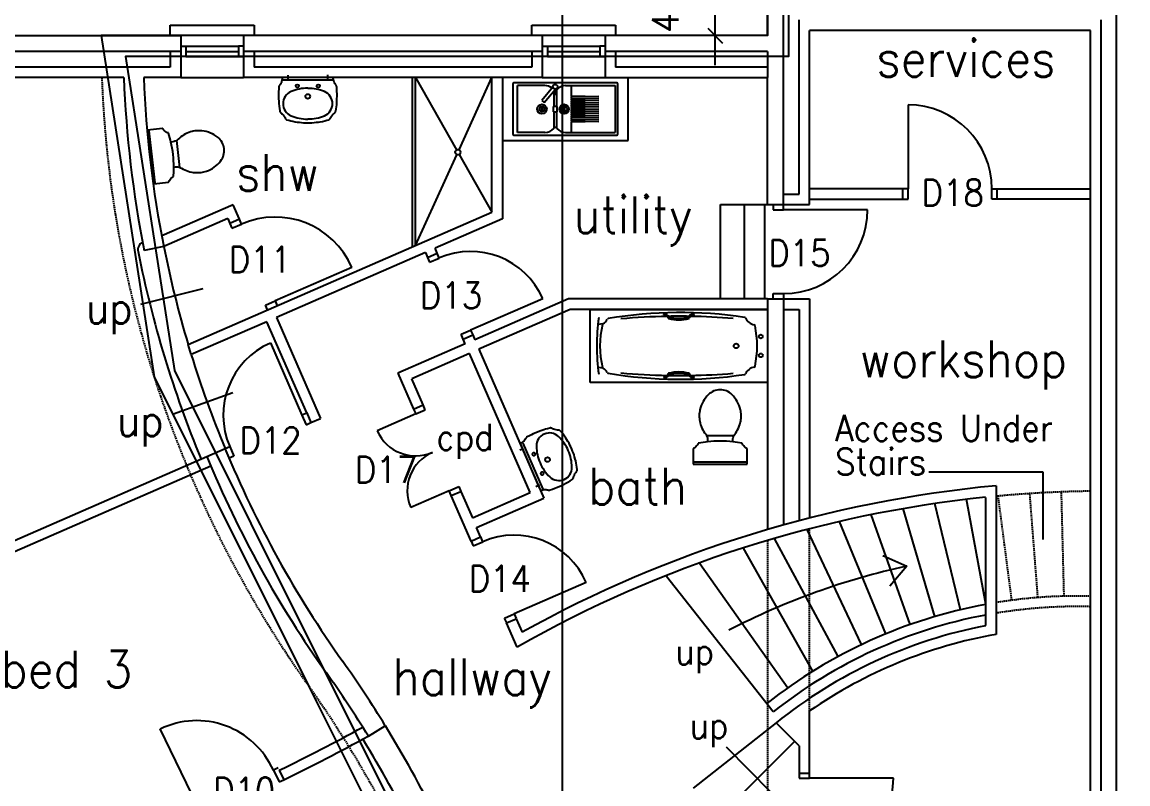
# Model space of a CAD drawing. Header units: millimetres. Extents: x 14063 to 1112248, y -41582 to 2046360.
# Drawn here: x 1085465 to 1096016, y 1984869 to 1992133 of the extents above; entities that cross this region are included whole.
import ezdxf

# ---------------------------------------------------------------- set-up
doc = ezdxf.new("R2010")
doc.units = ezdxf.units.MM
doc.linetypes.add('DASHED', pattern=[19.05, 12.7, -6.35])
for name, color, linetype in [('NEW_GF', 255, 'Continuous'), ('NEW_LGF', 255, 'Continuous'), ('RPS - Setting out scratch', 7, 'Continuous')]:
    doc.layers.add(name, color=color, linetype=linetype)
doc.styles.get("Standard").update_dxf_attribs({"font": 'standard'})
doc.dimstyles.get("Standard").update_dxf_attribs({"dimscale": 0, "dimtxt": 2, "dimasz": 2.5, "dimexe": 4, "dimexo": 1.5, "dimgap": 0.75, "dimtad": 0, "dimtoh": 1, "dimdec": 0, "dimdsep": 46, "dimcen": 0.09, "dimclrd": 8, "dimclre": 8, "dimclrt": 7, "dimadec": 0, "dimazin": 0, "dimtfac": 1, "dimtdec": 4, "dimtofl": 0, "dimtmove": 0, "dimatfit": 3, "dimfxl": 1, "dimtolj": 1, "dimtzin": 0, "dimarcsym": 0})

# ---------------------------------------------------------------- blocks, each defined once
blk = doc.blocks.new('ADD64D84')
at = {"layer": 'NEW_LGF', "color": 1, "linetype": 'Continuous'}
blk.add_line((4737, 8398), (4737, 18676), dxfattribs=at)
blk = doc.blocks.new('8319ADF3')
at = {"layer": 'NEW_LGF', "color": 2, "linetype": 'Continuous'}
for p, q in [((458, 933), (438, 979)), ((347, 939), (367, 893)), ((367, 893), (458, 933)), ((686, 160), (778, 200)), ((706, 114), (686, 160)), ((778, 200), (798, 154))]:
    blk.add_line(p, q, dxfattribs=at)
at = {"layer": 'NEW_LGF', "color": 4, "linetype": 'Continuous'}
for p, q in [((367, 893), (0, 733)), ((686, 160), (320, 0))]:
    blk.add_line(p, q, dxfattribs=at)
at = {"layer": 'NEW_LGF', "color": 2, "linetype": 'Continuous'}
for centre, start, end in [((367, 893), 203.5449, 293.5449), ((367, 893), 203.5449, 293.5449), ((686, 160), 113.5449, 203.5449), ((686, 160), 113.5449, 203.5449)]:
    blk.add_arc(centre, 400, start, end, dxfattribs=at)
blk = doc.blocks.new('545381A0')
at = {"layer": 'NEW_LGF', "color": 2, "linetype": 'Continuous'}
for p, q in [((0, 779), (20, 733)), ((20, 733), (112, 773)), ((112, 773), (92, 819)), ((320, 46), (411, 86)), ((340, 0), (320, 46)), ((411, 86), (431, 40))]:
    blk.add_line(p, q, dxfattribs=at)
at = {"layer": 'NEW_LGF', "color": 4, "linetype": 'Continuous'}
blk.add_line((1099, 385), (411, 86), dxfattribs=at)
at = {"layer": 'NEW_LGF', "color": 2, "linetype": 'Continuous'}
blk.add_arc((411, 86), 750, 23.5449, 113.5449, dxfattribs=at)
blk.add_arc((411, 86), 750, 23.5449, 113.5449, dxfattribs=at)
blk = doc.blocks.new('90709F68')
at = {"layer": 'NEW_LGF', "color": 4, "linetype": 'Continuous'}
blk.add_line((349, 134), (0, 855), dxfattribs=at)
at = {"layer": 'NEW_LGF', "color": 2, "linetype": 'Continuous'}
for p, q in [((1124, 483), (1079, 461)), ((1079, 461), (1134, 349)), ((1134, 349), (1179, 371)), ((304, 112), (349, 134)), ((349, 134), (403, 22)), ((403, 22), (358, 0))]:
    blk.add_line(p, q, dxfattribs=at)
blk.add_arc((349, 134), 800, 24.1302, 115.8237, dxfattribs=at)
blk.add_arc((349, 134), 800, 24.1302, 115.8237, dxfattribs=at)
blk = doc.blocks.new('46262a2t')
at = {"layer": 'NEW_LGF', "color": 1, "linetype": 'Continuous'}
for p, q in [((0, 0), (0, 697)), ((0, 697), (1694, 697)), ((702, 648), (702, 646)), ((992, 647), (992, 649)), ((1694, 697), (1694, 0)), ((121, 560), (76, 553)), ((122, 137), (76, 143)), ((702, 51), (702, 49)), ((992, 48), (992, 50)), ((1694, 0), (0, 0))]:
    blk.add_line(p, q, dxfattribs=at)
for centre, radius in [((1629, 438), 18), ((1394, 348), 22.5), ((1629, 258), 18)]:
    blk.add_circle(centre, radius, dxfattribs=at)
for centre, radius, start, end in [((860, -3430), 4097, 81.375, 99.657), ((860, -3430), 4097, 81.375, 99.657), ((706, 648), 4.01, 92.2205, 182.1718), ((706, 648), 4.01, 92.2205, 182.1718), ((706, 646), 4.12, 183.8272, 273.5223), ((706, 646), 4.12, 183.8272, 273.5223), ((708, 602), 50.2, 27.6706, 92.2813), ((708, 602), 50.2, 27.6706, 92.2813), ((708, 602), 40, 14.221, 92.156), ((708, 602), 40, 14.221, 92.156), ((986, 603), 50, 88.2132, 153.569), ((986, 603), 50, 88.2132, 153.569), ((987, 603), 40.1, 88.0769, 166.8145), ((987, 603), 40.1, 88.0769, 166.8145), ((988, 649), 4.05, 0.7975, 89.094), ((988, 649), 4.05, 0.7975, 89.094), ((988, 647), 4, 268.195, 0), ((988, 647), 4, 268.195, 0), ((2098, 348), 2034, 172.372, 187.628), ((2098, 348), 2034, 172.372, 187.628), ((944, 348), 850, 165.9836, 194.0163), ((944, 348), 850, 165.9836, 194.0163), ((129, 552), 10, 119.147, 165.9616), ((129, 552), 10, 119.147, 165.9616), ((75, 648), 100, 299.108, 333.563), ((75, 648), 100, 299.108, 333.563), ((174, 599), 10, 99.6074, 153.5701), ((174, 599), 10, 99.6074, 153.5701), ((847, -5569), 6200, 91.022, 95.117), ((847, -5569), 6200, 91.022, 95.117), ((750, 613), 3.99, 194.1764, 255.907), ((750, 613), 3.99, 194.1764, 255.907), ((847, -5569), 6200, 89.099, 90.905), ((847, -5569), 6200, 89.099, 90.905), ((847, 997), 400, 255.8756, 284.1185), ((847, 997), 400, 255.8756, 284.1185), ((756, 627), 4.02, 207.559, 256.0096), ((756, 627), 4.02, 207.559, 256.0096), ((847, 997), 385, 256.12, 283.83), ((847, 997), 385, 256.12, 283.83), ((938, 627), 4.02, 283.8912, 333.5379), ((938, 627), 4.02, 283.8912, 333.5379), ((944, 613), 4, 284.117, 346.956), ((944, 613), 4, 284.117, 346.956), ((847, -5569), 6200, 85.217, 88.984), ((847, -5569), 6200, 85.217, 88.984), ((1473, 611), 9.96, 26.9131, 81.6977), ((1473, 611), 9.96, 26.9131, 81.6977), ((1593, 672), 125, 207.042, 257.816), ((1593, 672), 125, 207.042, 257.816), ((1564, 540), 10, 11.7671, 77.8212), ((1564, 540), 10, 11.7671, 77.8212), ((644, 348), 950, 348.235, 11.7649), ((644, 348), 950, 348.235, 11.7649), ((1629, 438), 18, 0, 0), ((1394, 348), 22.5, 0, 0), ((1629, 258), 18, 0, 0), ((129, 145), 10, 194.0348, 240.8507), ((129, 145), 10, 194.0348, 240.8507), ((75, 49), 100, 26.4391, 60.8903), ((75, 49), 100, 26.4391, 60.8903), ((1593, 25), 125, 102.184, 152.958), ((1593, 25), 125, 102.184, 152.958), ((1564, 157), 10, 282.1777, 348.227), ((1564, 157), 10, 282.1777, 348.227), ((174, 98), 9.99, 206.4164, 260.4004), ((174, 98), 9.99, 206.4164, 260.4004), ((860, 4127), 4097, 260.3432, 278.625), ((860, 4127), 4097, 260.3432, 278.625), ((847, 6266), 6200, 264.883, 268.978), ((847, 6266), 6200, 264.883, 268.978), ((706, 51), 3.99, 87.6988, 178.0069), ((706, 51), 3.99, 87.6988, 178.0069), ((706, 49), 4.12, 180, 270), ((706, 49), 4.12, 180, 270), ((708, 95), 40, 267.5224, 345.7885), ((708, 95), 40, 267.5224, 345.7885), ((708, 95), 50, 267.8429, 332.4582), ((708, 95), 50, 267.8429, 332.4582), ((750, 84), 4, 104.116, 165.7774), ((750, 84), 4, 104.116, 165.7774), ((847, -300), 400, 75.885, 104.1234), ((847, -300), 400, 75.885, 104.1234), ((847, 6266), 6200, 269.095, 270.901), ((847, 6266), 6200, 269.095, 270.901), ((756, 70), 4.02, 104.0246, 152.3909), ((756, 70), 4.02, 104.0246, 152.3909), ((847, -300), 385, 76.17, 103.88), ((847, -300), 385, 76.17, 103.88), ((938, 70), 4.01, 26.4533, 76.1266), ((938, 70), 4.01, 26.4533, 76.1266), ((986, 94), 50.1, 206.4769, 271.8725), ((986, 94), 50.1, 206.4769, 271.8725), ((944, 84), 4.01, 13.0803, 75.7659), ((944, 84), 4.01, 13.0803, 75.7659), ((986, 94), 40, 193.0387, 271.8097), ((986, 94), 40, 193.0387, 271.8097), ((847, 6266), 6200, 271.016, 274.783), ((847, 6266), 6200, 271.016, 274.783), ((988, 50), 4.09, 1.2824, 93.0416), ((988, 50), 4.09, 1.2824, 93.0416), ((988, 48), 3.99, 271.6136, 0), ((988, 48), 3.99, 271.6136, 0), ((1473, 86), 9.97, 278.5813, 333.0814), ((1473, 86), 9.97, 278.5813, 333.0814)]:
    blk.add_arc(centre, radius, start, end, dxfattribs=at)
blk = doc.blocks.new('CA4B626F')
at = {"layer": 'NEW_LGF', "color": 4, "linetype": 'Continuous'}
blk.add_line((50, 900), (50, 100), dxfattribs=at)
at = {"layer": 'NEW_LGF', "color": 2, "linetype": 'Continuous'}
for p, q in [((50, 100), (0, 100)), ((0, 0), (50, 0)), ((50, 0), (50, 100)), ((850, 0), (850, 100)), ((850, 100), (900, 100)), ((900, 0), (850, 0))]:
    blk.add_line(p, q, dxfattribs=at)
blk.add_arc((50, 100), 800, 0, 90, dxfattribs=at)
blk.add_arc((50, 100), 800, 0, 90, dxfattribs=at)
blk = doc.blocks.new('Campus_D-150')
at = {"layer": 'NEW_LGF', "color": 2, "linetype": 'Continuous'}
for p, q in [((0, 490), (0, 10)), ((990, 500), (10, 500)), ((382, 459), (275, 333)), ((298, 313), (403, 437)), ((403, 390), (403, 440)), ((406, 440), (406, 390)), ((1000, 10), (1000, 490)), ((275, 333), (298, 313)), ((406, 390), (403, 390)), ((10, 0), (990, 0))]:
    blk.add_line(p, q, dxfattribs=at)
at = {"layer": 'NEW_LGF', "color": 1, "linetype": 'Continuous'}
for p, q in [((42, 25), (42, 475)), ((305, 475), (42, 475)), ((419, 274), (419, 435)), ((503, 475), (975, 475)), ((556, 475), (556, 380)), ((975, 475), (975, 25)), ((389, 422), (389, 274)), ((559, 375), (818, 370)), ((818, 370), (559, 365)), ((559, 355), (818, 350)), ((818, 350), (559, 345)), ((559, 335), (818, 330)), ((818, 330), (559, 325)), ((260, 232), (295, 268)), ((295, 232), (260, 268)), ((277, 225), (277, 275)), ((420, 274), (388, 274)), ((388, 224), (388, 274)), ((388, 224), (420, 224)), ((389, 224), (389, 65)), ((419, 65), (419, 224)), ((420, 274), (420, 224)), ((466, 229), (509, 271)), ((509, 229), (466, 271)), ((488, 220), (488, 280)), ((559, 315), (818, 310)), ((818, 310), (559, 305)), ((559, 295), (818, 290)), ((818, 290), (559, 285)), ((559, 275), (818, 270)), ((818, 270), (559, 265)), ((559, 255), (818, 250)), ((818, 250), (559, 245)), ((559, 235), (818, 230)), ((818, 230), (559, 225)), ((559, 215), (818, 210)), ((556, 120), (556, 25)), ((818, 210), (559, 205)), ((559, 195), (818, 190)), ((818, 190), (559, 185)), ((559, 175), (818, 170)), ((818, 170), (559, 165)), ((559, 155), (818, 150)), ((818, 150), (559, 145)), ((559, 135), (818, 130)), ((818, 130), (559, 125)), ((305, 25), (42, 25)), ((503, 25), (975, 25))]:
    blk.add_line(p, q, dxfattribs=at)
at = {"layer": 'NEW_LGF', "color": 2, "linetype": 'Continuous'}
blk.add_circle((404, 462), 22.5, dxfattribs=at)
at = {"layer": 'NEW_LGF', "color": 1, "linetype": 'Continuous'}
for centre, radius in [((277, 250), 45), ((277, 250), 25), ((488, 250), 45), ((488, 250), 30)]:
    blk.add_circle(centre, radius, dxfattribs=at)
at = {"layer": 'NEW_LGF', "color": 2, "linetype": 'Continuous'}
for centre, radius, start, end in [((10, 490), 10, 90, 180), ((10, 490), 10, 90, 180), ((404, 462), 22.5, 0, 0), ((990, 490), 10, 0, 90), ((990, 490), 10, 0, 90), ((10, 10), 10, 180, 270), ((10, 10), 10, 180, 270), ((990, 10), 10, 270, 0), ((990, 10), 10, 270, 0)]:
    blk.add_arc(centre, radius, start, end, dxfattribs=at)
at = {"layer": 'NEW_LGF', "color": 1, "linetype": 'Continuous'}
for centre, radius, start, end in [((298, 353), 122, 52.0831, 86.8462), ((298, 353), 122, 52.0831, 86.8462), ((404, 441), 16.4, 234.5549, 264.748), ((404, 441), 16.4, 234.5549, 264.748), ((404, 441), 16.4, 275.252, 336.2584), ((404, 441), 16.4, 275.252, 336.2584), ((510, 353), 122, 93.1538, 138.007), ((510, 353), 122, 93.1538, 138.007), ((562, 380), 6.25, 180, 233.1301), ((562, 380), 6.25, 180, 233.1301), ((562, 360), 6.25, 126.8699, 233.1301), ((562, 360), 6.25, 126.8699, 233.1301), ((562, 340), 6.25, 126.8699, 233.1301), ((562, 340), 6.25, 126.8699, 233.1301), ((562, 320), 6.25, 126.8699, 233.1301), ((562, 320), 6.25, 126.8699, 233.1301), ((555, 370), 6.25, 306.8699, 53.1301), ((555, 370), 6.25, 306.8699, 53.1301), ((555, 350), 6.25, 306.8699, 53.1301), ((555, 350), 6.25, 306.8699, 53.1301), ((555, 330), 6.25, 306.8699, 53.1301), ((555, 330), 6.25, 306.8699, 53.1301), ((277, 250), 45, 0, 0), ((277, 250), 25, 0, 0), ((488, 250), 45, 0, 0), ((488, 250), 30, 0, 0), ((562, 300), 6.25, 126.8699, 233.1301), ((562, 300), 6.25, 126.8699, 233.1301), ((562, 280), 6.25, 126.8699, 233.1301), ((562, 280), 6.25, 126.8699, 233.1301), ((562, 260), 6.25, 126.8699, 233.1301), ((562, 260), 6.25, 126.8699, 233.1301), ((562, 240), 6.25, 126.8699, 233.1301), ((562, 240), 6.25, 126.8699, 233.1301), ((562, 220), 6.25, 126.8699, 233.1301), ((562, 220), 6.25, 126.8699, 233.1301), ((555, 310), 6.25, 306.8699, 53.1301), ((555, 310), 6.25, 306.8699, 53.1301), ((555, 290), 6.25, 306.8699, 53.1301), ((555, 290), 6.25, 306.8699, 53.1301), ((555, 270), 6.25, 306.8699, 53.1301), ((555, 270), 6.25, 306.8699, 53.1301), ((555, 250), 6.25, 306.8699, 53.1301), ((555, 250), 6.25, 306.8699, 53.1301), ((555, 230), 6.25, 306.8699, 53.1301), ((555, 230), 6.25, 306.8699, 53.1301), ((555, 210), 6.25, 306.8699, 53.1301), ((555, 210), 6.25, 306.8699, 53.1301), ((562, 200), 6.25, 126.8699, 233.1301), ((562, 200), 6.25, 126.8699, 233.1301), ((562, 180), 6.25, 126.8699, 233.1301), ((562, 180), 6.25, 126.8699, 233.1301), ((562, 160), 6.25, 126.8699, 233.1301), ((562, 160), 6.25, 126.8699, 233.1301), ((562, 140), 6.25, 126.8699, 233.1301), ((562, 140), 6.25, 126.8699, 233.1301), ((562, 120), 6.25, 126.8699, 180), ((562, 120), 6.25, 126.8699, 180), ((555, 190), 6.25, 306.8699, 53.1301), ((555, 190), 6.25, 306.8699, 53.1301), ((555, 170), 6.25, 306.8699, 53.1301), ((555, 170), 6.25, 306.8699, 53.1301), ((555, 150), 6.25, 306.8699, 53.1301), ((555, 150), 6.25, 306.8699, 53.1301), ((555, 130), 6.25, 306.8699, 53.1301), ((555, 130), 6.25, 306.8699, 53.1301), ((298, 147), 122, 273.1538, 318.007), ((298, 147), 122, 273.1538, 318.007), ((404, 59), 16.4, 23.7416, 156.2584), ((404, 59), 16.4, 23.7416, 156.2584), ((510, 147), 122, 221.993, 266.8462), ((510, 147), 122, 221.993, 266.8462)]:
    blk.add_arc(centre, radius, start, end, dxfattribs=at)
blk = doc.blocks.new('15220C6C')
at = {"layer": 'NEW_LGF', "color": 2, "linetype": 'Continuous'}
for p, q in [((0, 0), (0, 900)), ((0, 900), (425, 900)), ((225, 900), (225, 0))]:
    blk.add_line(p, q, dxfattribs=at)
blk = doc.blocks.new('15230a2t')
at = {"layer": 'NEW_GF', "color": 1, "linetype": 'Continuous'}
for p, q in [((131, 649), (117, 631)), ((146, 665), (131, 649)), ((156, 673), (146, 665)), ((168, 682), (156, 673)), ((181, 691), (168, 682)), ((197, 698), (181, 691)), ((211, 703), (197, 698)), ((227, 707), (211, 703)), ((241, 709), (227, 707)), ((257, 710), (241, 709)), ((273, 709), (257, 710)), ((289, 707), (273, 709)), ((304, 703), (289, 707)), ((319, 698), (304, 703)), ((332, 692), (319, 698)), ((345, 684), (332, 692)), ((358, 674), (345, 684)), ((370, 663), (358, 674)), ((385, 648), (370, 663)), ((398, 631), (385, 648)), ((70, 539), (64, 519)), ((77, 559), (70, 539)), ((85, 578), (77, 559)), ((94, 597), (85, 578)), ((105, 614), (94, 597)), ((117, 631), (105, 614)), ((411, 613), (398, 631)), ((421, 597), (411, 613)), ((430, 578), (421, 597)), ((439, 559), (430, 578)), ((445, 539), (439, 559)), ((451, 519), (445, 539)), ((59, 492), (58, 478)), ((58, 478), (58, 465)), ((58, 465), (58, 452)), ((58, 452), (59, 437)), ((62, 506), (59, 492)), ((59, 437), (60, 424)), ((60, 424), (62, 410)), ((64, 519), (62, 506)), ((453, 507), (451, 519)), ((456, 492), (453, 507)), ((453, 410), (455, 424)), ((455, 424), (457, 438)), ((457, 480), (456, 492)), ((457, 466), (457, 480)), ((457, 452), (457, 466)), ((457, 438), (457, 452)), ((62, 410), (66, 394)), ((66, 394), (71, 376)), ((71, 376), (76, 361)), ((76, 361), (83, 345)), ((83, 345), (91, 329)), ((91, 329), (99, 314)), ((416, 314), (424, 329)), ((424, 329), (432, 344)), ((432, 344), (439, 362)), ((439, 362), (445, 378)), ((445, 378), (449, 393)), ((449, 393), (453, 410)), ((118, 211), (50, 200)), ((99, 314), (109, 298)), ((109, 298), (119, 285)), ((138, 213), (118, 211)), ((119, 285), (126, 275)), ((126, 275), (131, 264)), ((387, 270), (128, 270)), ((131, 264), (135, 252)), ((135, 252), (137, 242)), ((137, 242), (138, 230)), ((138, 230), (138, 213)), ((378, 241), (381, 254)), ((378, 229), (378, 241)), ((378, 213), (378, 229)), ((423, 207), (378, 213)), ((381, 254), (384, 265)), ((384, 265), (390, 276)), ((390, 276), (396, 285)), ((396, 285), (407, 300)), ((407, 300), (416, 314)), ((1, 150), (0, 148)), ((0, 148), (0, 147)), ((0, 147), (0, 5)), ((3, 151), (1, 150)), ((14, 157), (3, 151)), ((25, 165), (14, 157)), ((33, 174), (25, 165)), ((41, 185), (33, 174)), ((47, 197), (41, 185)), ((49, 200), (47, 199)), ((47, 199), (47, 197)), ((50, 200), (49, 200)), ((465, 200), (423, 207)), ((466, 200), (465, 200)), ((467, 199), (466, 200)), ((468, 197), (467, 199)), ((474, 185), (468, 197)), ((482, 174), (474, 185)), ((490, 165), (482, 174)), ((500, 157), (490, 165)), ((513, 151), (500, 157)), ((514, 150), (513, 151)), ((515, 149), (514, 150)), ((515, 146), (515, 149)), ((515, 5), (515, 146)), ((0, 5), (0, 5)), ((0, 5), (0, 4)), ((0, 4), (0, 4)), ((0, 4), (0, 3)), ((0, 3), (0, 3)), ((0, 3), (1, 3)), ((1, 3), (1, 2)), ((1, 2), (1, 2)), ((1, 2), (1, 1)), ((1, 1), (2, 1)), ((2, 1), (2, 1)), ((2, 1), (3, 1)), ((3, 1), (3, 0)), ((3, 0), (3, 0)), ((3, 0), (4, 0)), ((4, 0), (4, 0)), ((4, 0), (5, 0)), ((5, 0), (5, 0)), ((5, 0), (510, 0)), ((506, 20), (8, 20)), ((510, 0), (510, 0)), ((510, 0), (511, 0)), ((511, 0), (511, 0)), ((511, 0), (512, 0)), ((512, 0), (512, 1)), ((512, 1), (513, 1)), ((512, 0), (512, 0)), ((513, 1), (513, 1)), ((513, 1), (514, 1)), ((514, 2), (514, 3)), ((514, 3), (515, 3)), ((514, 1), (514, 2)), ((514, 2), (514, 2)), ((515, 4), (515, 5)), ((515, 5), (515, 5)), ((515, 3), (515, 4)), ((515, 4), (515, 4)), ((515, 3), (515, 3))]:
    blk.add_line(p, q, dxfattribs=at)
blk.add_arc((258, -879), 1099, 83.7323, 96.2677, dxfattribs=at)
blk.add_arc((258, -879), 1099, 83.7323, 96.2677, dxfattribs=at)
blk = doc.blocks.new('DDE9ED85')
at = {"layer": 'NEW_LGF', "color": 1, "linetype": 'Continuous'}
for p, q in [((0, 0), (0, 900)), ((0, 900), (25, 900)), ((25, 0), (0, 0))]:
    blk.add_line(p, q, dxfattribs=at)
at = {"layer": 'NEW_LGF', "color": 2, "linetype": 'Continuous'}
for p, q in [((78, 900), (78, 850)), ((78, 850), (178, 850)), ((178, 850), (178, 900)), ((78, 0), (78, 50)), ((78, 50), (178, 50)), ((178, 50), (178, 0))]:
    blk.add_line(p, q, dxfattribs=at)
at = {"layer": 'NEW_LGF', "color": 4, "linetype": 'Continuous'}
blk.add_line((978, 850), (178, 850), dxfattribs=at)
at = {"layer": 'NEW_LGF', "color": 2, "linetype": 'Continuous'}
blk.add_arc((178, 850), 800, 270, 0, dxfattribs=at)
blk.add_arc((178, 850), 800, 270, 0, dxfattribs=at)
blk = doc.blocks.new('9E8D0F96')
at = {"layer": 'NEW_LGF', "color": 2, "linetype": 'Continuous'}
for p, q in [((3047, 1025), (2863, 2027)), ((2561, 909), (2257, 1938)), ((2803, 973), (2560, 1987)), ((1647, 1814), (2090, 742)), ((2323, 832), (1953, 1881)), ((1861, 641), (1340, 1737)), ((1638, 528), (1030, 1651)), ((1397, 388), (733, 1559)), ((318, 1414), (1156, 228)), ((1017, 0), (0, 1291))]:
    blk.add_line(p, q, dxfattribs=at)
for radius, start in [(4780, 100.496), (4780, 100.496), (4680, 100.7229), (4680, 100.7229)]:
    blk.add_arc((3915, -3676), radius, start, 128.236, dxfattribs=at)
blk = doc.blocks.new('E3AF0CE8')
at = {"layer": 'NEW_LGF', "color": 2, "linetype": 'Continuous'}
for p, q in [((792, 883), (0, 261)), ((260, 0), (968, 705))]:
    blk.add_line(p, q, dxfattribs=at)
blk = doc.blocks.new('12101a2t')
at = {"layer": 'NEW_LGF', "color": 1, "linetype": 'Continuous'}
for p, q in [((36, 426), (35, 418)), ((37, 429), (36, 428)), ((36, 428), (36, 426)), ((38, 430), (37, 429)), ((40, 431), (38, 430)), ((42, 432), (40, 431)), ((89, 432), (42, 432)), ((89, 456), (89, 419)), ((469, 432), (89, 432)), ((469, 457), (469, 419)), ((517, 432), (469, 432)), ((519, 431), (517, 432)), ((521, 431), (519, 431)), ((522, 430), (521, 431)), ((523, 428), (522, 430)), ((523, 423), (523, 428)), ((525, 412), (523, 423)), ((2, 321), (1, 298)), ((4, 344), (2, 321)), ((6, 352), (4, 348)), ((4, 348), (4, 344)), ((8, 356), (6, 352)), ((10, 360), (8, 356)), ((14, 364), (10, 360)), ((18, 370), (14, 364)), ((23, 379), (18, 370)), ((27, 386), (23, 379)), ((30, 394), (27, 386)), ((33, 408), (30, 394)), ((35, 418), (33, 408)), ((517, 407), (40, 407)), ((527, 400), (525, 412)), ((532, 387), (527, 400)), ((539, 374), (532, 387)), ((545, 365), (539, 374)), ((549, 360), (545, 365)), ((551, 356), (549, 360)), ((553, 353), (551, 356)), ((554, 349), (553, 353)), ((555, 344), (554, 349)), ((557, 321), (555, 344)), ((558, 299), (557, 321)), ((1, 298), (0, 279)), ((0, 279), (0, 253)), ((0, 253), (1, 228)), ((1, 228), (2, 208)), ((557, 202), (558, 228)), ((559, 278), (558, 299)), ((558, 228), (559, 253)), ((559, 253), (559, 278)), ((2, 208), (3, 183)), ((3, 183), (6, 160)), ((6, 160), (9, 136)), ((9, 136), (12, 113)), ((12, 113), (13, 107)), ((13, 107), (16, 103)), ((544, 105), (546, 108)), ((546, 108), (547, 112)), ((547, 112), (550, 135)), ((550, 135), (553, 154)), ((553, 154), (555, 172)), ((555, 172), (557, 202)), ((16, 103), (18, 100)), ((18, 100), (22, 95)), ((22, 95), (28, 91)), ((28, 91), (36, 83)), ((36, 83), (44, 75)), ((44, 75), (52, 65)), ((52, 65), (59, 55)), ((59, 55), (64, 44)), ((64, 44), (68, 38)), ((68, 38), (71, 34)), ((71, 34), (74, 32)), ((74, 32), (77, 30)), ((77, 30), (80, 30)), ((80, 30), (100, 24)), ((100, 24), (119, 19)), ((119, 19), (138, 15)), ((138, 15), (160, 10)), ((160, 10), (178, 7)), ((178, 7), (200, 5)), ((200, 5), (219, 3)), ((219, 3), (238, 1)), ((238, 1), (259, 0)), ((259, 0), (280, 0)), ((280, 0), (303, 0)), ((303, 0), (319, 1)), ((319, 1), (340, 3)), ((340, 3), (360, 5)), ((360, 5), (380, 7)), ((380, 7), (398, 10)), ((398, 10), (419, 14)), ((419, 14), (441, 19)), ((441, 19), (460, 24)), ((460, 24), (479, 29)), ((479, 29), (483, 31)), ((483, 31), (487, 34)), ((487, 34), (489, 36)), ((489, 36), (492, 39)), ((492, 39), (494, 43)), ((494, 43), (500, 54)), ((500, 54), (506, 64)), ((506, 64), (514, 75)), ((514, 75), (523, 83)), ((523, 83), (530, 90)), ((530, 90), (537, 96)), ((537, 96), (541, 99)), ((541, 99), (544, 105))]:
    blk.add_line(p, q, dxfattribs=at)
for centre, radius in [((179, 352), 15), ((379, 352), 15), ((279, 252), 22.5)]:
    blk.add_circle(centre, radius, dxfattribs=at)
for centre, radius, start, end in [((274, -70), 400, 89.23, 112.713), ((274, -70), 400, 89.23, 112.713), ((179, 352), 15, 0, 0), ((284, -68), 397, 67.2229, 90.6984), ((284, -68), 397, 67.2229, 90.6984), ((379, 352), 15, 0, 0), ((168, 183), 125, 112.7164, 247.2879), ((168, 183), 125, 112.7164, 247.2879), ((279, 252), 22.5, 0, 0), ((390, 183), 125, 292.7093, 67.2878), ((390, 183), 125, 292.7093, 67.2878), ((274, 436), 400, 247.2891, 270.6375), ((274, 436), 400, 247.2891, 270.6375), ((284, 437), 400, 269.231, 292.709), ((284, 437), 400, 269.231, 292.709)]:
    blk.add_arc(centre, radius, start, end, dxfattribs=at)
blk = doc.blocks.new('EE97CF53')
at = {"layer": 'NEW_LGF', "color": 2, "linetype": 'Continuous'}
for radius in [11096, 11096, 10846, 10846]:
    blk.add_arc((-9235, -3934), radius, 21.2685, 31.6241, dxfattribs=at)
blk = doc.blocks.new('B884B1D3')
at = {"layer": 'NEW_LGF', "color": 1, "linetype": 'Continuous'}
for p, q in [((0, 1614), (0, 0)), ((30, 13), (30, 1614)), ((30, 1614), (423, 924)), ((446, 925), (760, 1614)), ((30, 13), (425, 879)), ((448, 880), (760, 331))]:
    blk.add_line(p, q, dxfattribs=at)
blk.add_circle((435, 902), 25, dxfattribs=at)
blk.add_arc((435, 902), 25, 0, 0, dxfattribs=at)
blk = doc.blocks.new('38E5656A')
at = {"layer": 'NEW_LGF', "color": 2, "linetype": 'Continuous'}
for p, q in [((0, 900), (0, 850)), ((0, 850), (100, 850)), ((100, 850), (100, 900)), ((0, 0), (0, 50)), ((0, 50), (100, 50)), ((100, 50), (100, 0))]:
    blk.add_line(p, q, dxfattribs=at)
at = {"layer": 'NEW_LGF', "color": 4, "linetype": 'Continuous'}
blk.add_line((900, 850), (100, 850), dxfattribs=at)
at = {"layer": 'NEW_LGF', "color": 2, "linetype": 'Continuous'}
blk.add_arc((100, 850), 800, 270, 0, dxfattribs=at)
blk.add_arc((100, 850), 800, 270, 0, dxfattribs=at)
blk = doc.blocks.new('12101a2t00000')
at = {"layer": 'NEW_LGF', "color": 1, "linetype": 'Continuous'}
for p, q in [((109, 530), (90, 520)), ((127, 539), (109, 530)), ((151, 549), (127, 539)), ((174, 559), (151, 549)), ((198, 568), (174, 559)), ((227, 578), (198, 568)), ((244, 583), (227, 578)), ((262, 588), (244, 583)), ((285, 594), (262, 588)), ((289, 595), (285, 594)), ((293, 595), (289, 595)), ((299, 594), (293, 595)), ((304, 592), (299, 594)), ((311, 588), (304, 592)), ((321, 584), (311, 588)), ((332, 580), (321, 584)), ((345, 576), (332, 580)), ((357, 574), (345, 576)), ((369, 573), (357, 574)), ((374, 573), (369, 573)), ((378, 572), (374, 573)), ((381, 571), (378, 572)), ((384, 568), (381, 571)), ((388, 565), (384, 568)), ((400, 550), (388, 565)), ((412, 535), (400, 550)), ((426, 516), (412, 535)), ((4, 445), (3, 443)), ((3, 443), (3, 441)), ((3, 441), (4, 440)), ((5, 446), (4, 445)), ((4, 440), (23, 395)), ((9, 449), (5, 446)), ((19, 454), (9, 449)), ((28, 462), (19, 454)), ((27, 449), (217, 12)), ((39, 471), (28, 462)), ((48, 482), (39, 471)), ((54, 492), (48, 482)), ((57, 498), (54, 492)), ((59, 501), (57, 498)), ((62, 504), (59, 501)), ((64, 506), (62, 504)), ((69, 510), (64, 506)), ((90, 520), (69, 510)), ((438, 499), (426, 516)), ((447, 483), (438, 499)), ((458, 466), (447, 483)), ((468, 449), (458, 466)), ((477, 430), (468, 449)), ((485, 415), (477, 430)), ((0, 385), (34, 400)), ((23, 395), (175, 47)), ((494, 394), (485, 415)), ((502, 375), (494, 394)), ((510, 356), (502, 375)), ((516, 338), (510, 356)), ((522, 319), (516, 338)), ((528, 298), (522, 319)), ((533, 280), (528, 298)), ((537, 259), (533, 280)), ((541, 240), (537, 259)), ((544, 220), (541, 240)), ((547, 199), (544, 220)), ((498, 104), (502, 107)), ((502, 107), (505, 111)), ((505, 111), (507, 114)), ((507, 114), (510, 121)), ((510, 121), (512, 127)), ((512, 127), (515, 138)), ((515, 138), (520, 149)), ((520, 149), (525, 159)), ((525, 159), (532, 170)), ((532, 170), (540, 179)), ((540, 179), (544, 184)), ((544, 184), (546, 190)), ((546, 190), (547, 193)), ((547, 196), (547, 199)), ((547, 193), (547, 196)), ((153, 37), (186, 52)), ((175, 47), (194, 4)), ((194, 4), (195, 2)), ((195, 2), (196, 1)), ((196, 1), (198, 0)), ((198, 0), (199, 0)), ((199, 0), (201, 0)), ((201, 0), (208, 3)), ((208, 3), (219, 6)), ((219, 6), (233, 8)), ((233, 8), (241, 8)), ((241, 8), (250, 8)), ((250, 8), (259, 6)), ((259, 6), (267, 5)), ((267, 5), (272, 3)), ((272, 3), (276, 2)), ((276, 2), (281, 2)), ((281, 2), (286, 3)), ((286, 3), (289, 4)), ((289, 4), (311, 12)), ((311, 12), (333, 20)), ((333, 20), (350, 27)), ((350, 27), (374, 37)), ((374, 37), (397, 47)), ((397, 47), (415, 56)), ((415, 56), (437, 68)), ((437, 68), (457, 79)), ((457, 79), (478, 92)), ((478, 92), (498, 104))]:
    blk.add_line(p, q, dxfattribs=at)
for centre, radius in [((132, 345), 15), ((264, 293), 22.5), ((212, 161), 15)]:
    blk.add_circle(centre, radius, dxfattribs=at)
for centre, radius, start, end in [((282, 422), 125, 46.2542, 180.8327), ((282, 422), 125, 46.2542, 180.8327), ((92, 224), 400, 22.7759, 46.2539), ((92, 224), 400, 22.7759, 46.2539), ((132, 345), 15, 0, 0), ((554, 425), 397, 180.7678, 204.2433), ((554, 425), 397, 180.7678, 204.2433), ((96, 215), 400, 0.834, 24.1824), ((96, 215), 400, 0.834, 24.1824), ((561, 417), 400, 202.7749, 226.2579), ((561, 417), 400, 202.7749, 226.2579), ((264, 293), 22.5, 0, 0), ((371, 219), 125, 226.2613, 0.8328), ((371, 219), 125, 226.2613, 0.8328), ((212, 161), 15, 0, 0)]:
    blk.add_arc(centre, radius, start, end, dxfattribs=at)
blk = doc.blocks.new('904B1C51')
at = {"layer": 'NEW_LGF', "color": 2, "linetype": 'Continuous'}
for p, q in [((0, 400), (0, 500)), ((0, 500), (800, 500)), ((800, 500), (800, 400)), ((100, 300), (150, 300)), ((150, 300), (150, 200)), ((150, 250), (650, 250)), ((700, 300), (650, 300)), ((650, 300), (650, 200)), ((150, 200), (100, 200)), ((650, 200), (700, 200)), ((100, 0), (700, 0))]:
    blk.add_line(p, q, dxfattribs=at)
at = {"layer": 'NEW_LGF', "color": 1, "linetype": 'Continuous'}
for p, q in [((150, 300), (650, 300)), ((150, 200), (650, 200))]:
    blk.add_line(p, q, dxfattribs=at)
blk = doc.blocks.new('FF75941F')
at = {"layer": 'NEW_LGF', "color": 3, "linetype": 'Continuous'}
for p, q in [((0, 292), (229, 191)), ((229, 191), (68, 0))]:
    blk.add_line(p, q, dxfattribs=at)
blk = doc.blocks.new('3430AF5D')
at = {"layer": 'NEW_LGF', "color": 2, "linetype": 'Continuous'}
for p, q in [((1200, 0), (1200, 600)), ((0, 0), (1200, 0))]:
    blk.add_line(p, q, dxfattribs=at)
blk = doc.blocks.new('AB604280')
at = {"layer": 'NEW_LGF', "color": 2, "linetype": 'Continuous'}
for p, q in [((132, 819), (112, 865)), ((20, 825), (40, 779)), ((40, 779), (132, 819)), ((360, 46), (451, 86)), ((379, 0), (360, 46)), ((451, 86), (471, 40))]:
    blk.add_line(p, q, dxfattribs=at)
at = {"layer": 'NEW_LGF', "color": 4, "linetype": 'Continuous'}
blk.add_line((1185, 405), (451, 86), dxfattribs=at)
at = {"layer": 'NEW_LGF', "color": 2, "linetype": 'Continuous'}
blk.add_arc((451, 86), 800, 23.5449, 113.5449, dxfattribs=at)
blk.add_arc((451, 86), 800, 23.5449, 113.5449, dxfattribs=at)
blk = doc.blocks.new('F792FBAA')
at = {"layer": 'NEW_LGF', "color": 2, "linetype": 'Continuous'}
for p, q in [((0, 400), (0, 500)), ((0, 500), (800, 500)), ((800, 500), (800, 400)), ((100, 300), (150, 300)), ((150, 300), (150, 200)), ((150, 250), (650, 250)), ((700, 300), (650, 300)), ((650, 300), (650, 200)), ((150, 200), (100, 200)), ((650, 200), (700, 200)), ((100, 0), (700, 0))]:
    blk.add_line(p, q, dxfattribs=at)
at = {"layer": 'NEW_LGF', "color": 1, "linetype": 'Continuous'}
for p, q in [((150, 300), (650, 300)), ((150, 200), (650, 200))]:
    blk.add_line(p, q, dxfattribs=at)
blk = doc.blocks.new('D80CF1BF')
at = {"layer": 'NEW_LGF', "color": 2, "linetype": 'Continuous'}
for centre, radius, start, end in [((85, 1995), 85, 118.1453, 191.263), ((85, 1995), 85, 118.1453, 191.263), ((10345, 4038), 10296, 191.263, 196.6267), ((10345, 4038), 10296, 191.263, 196.6267), ((10345, 4038), 10546, 191.263, 202.5116), ((10345, 4038), 10546, 191.263, 202.5116), ((10345, 4038), 10296, 197.1869, 202.4865), ((10345, 4038), 10296, 197.1869, 202.4865)]:
    blk.add_arc(centre, radius, start, end, dxfattribs=at)
blk = doc.blocks.new('C2FBB067')
at = {"layer": 'NEW_LGF', "color": 1, "linetype": 'DASHED'}
for p, q in [((400, 1449), (400, 3187)), ((0, 3076), (0, 0))]:
    blk.add_line(p, q, dxfattribs=at)
blk = doc.blocks.new('D6D91174')
at = {"layer": 'NEW_LGF', "color": 2, "linetype": 'Continuous'}
for p, q in [((0, 779), (20, 733)), ((20, 733), (112, 773)), ((112, 773), (92, 819)), ((320, 46), (411, 86)), ((340, 0), (320, 46)), ((411, 86), (431, 40))]:
    blk.add_line(p, q, dxfattribs=at)
at = {"layer": 'NEW_LGF', "color": 4, "linetype": 'Continuous'}
blk.add_line((1099, 385), (411, 86), dxfattribs=at)
at = {"layer": 'NEW_LGF', "color": 2, "linetype": 'Continuous'}
blk.add_arc((411, 86), 750, 23.5449, 113.5449, dxfattribs=at)
blk.add_arc((411, 86), 750, 23.5449, 113.5449, dxfattribs=at)
blk = doc.blocks.new('AA5D732E')
at = {"layer": 'NEW_LGF', "color": 3, "linetype": 'Continuous'}
for p, q in [((890, 100), (0, 100)), ((0, 0), (890, 0)), ((890, 0), (890, 100)), ((1790, 0), (1790, 100)), ((1790, 100), (2680, 100)), ((2680, 0), (1790, 0))]:
    blk.add_line(p, q, dxfattribs=at)
blk = doc.blocks.new('15230a2t00001')
at = {"layer": 'NEW_LGF', "color": 1, "linetype": 'Continuous'}
for p, q in [((145, 528), (4, 512)), ((147, 528), (145, 528)), ((149, 527), (147, 528)), ((1, 509), (0, 509)), ((0, 509), (0, 508)), ((0, 508), (0, 508)), ((0, 508), (0, 508)), ((0, 508), (0, 507)), ((0, 507), (0, 507)), ((0, 507), (0, 506)), ((0, 506), (57, 4)), ((2, 511), (1, 510)), ((1, 510), (1, 510)), ((1, 510), (1, 510)), ((1, 510), (1, 509)), ((3, 511), (2, 511)), ((2, 511), (2, 511)), ((2, 511), (2, 511)), ((4, 512), (3, 511)), ((3, 511), (3, 511)), ((4, 512), (4, 512)), ((4, 512), (4, 512)), ((76, 11), (20, 505)), ((150, 525), (149, 527)), ((157, 515), (150, 525)), ((166, 505), (157, 515)), ((176, 498), (166, 505)), ((188, 491), (176, 498)), ((201, 487), (188, 491)), ((202, 486), (201, 487)), ((204, 485), (202, 486)), ((204, 484), (204, 485)), ((223, 418), (204, 484)), ((296, 425), (287, 417)), ((308, 436), (296, 425)), ((322, 448), (308, 436)), ((336, 458), (322, 448)), ((351, 467), (336, 458)), ((366, 476), (351, 467)), ((381, 483), (366, 476)), ((398, 490), (381, 483)), ((414, 495), (398, 490)), ((428, 499), (414, 495)), ((440, 502), (428, 499)), ((455, 505), (440, 502)), ((468, 506), (455, 505)), ((481, 507), (468, 506)), ((495, 507), (481, 507)), ((509, 507), (495, 507)), ((522, 506), (509, 507)), ((543, 503), (522, 506)), ((564, 498), (543, 503)), ((584, 492), (564, 498)), ((603, 485), (584, 492)), ((622, 476), (603, 485)), ((640, 466), (622, 476)), ((659, 454), (640, 466)), ((677, 441), (659, 454)), ((686, 432), (677, 441)), ((696, 421), (686, 432)), ((227, 399), (223, 418)), ((244, 400), (227, 399)), ((256, 403), (244, 400)), ((265, 406), (256, 403)), ((277, 411), (265, 406)), ((287, 417), (277, 411)), ((311, 157), (282, 414)), ((706, 409), (696, 421)), ((715, 394), (706, 409)), ((722, 380), (715, 394)), ((728, 365), (722, 380)), ((731, 351), (728, 365)), ((734, 336), (731, 351)), ((735, 320), (734, 336)), ((734, 304), (735, 320)), ((687, 202), (700, 218)), ((700, 218), (710, 231)), ((710, 231), (718, 245)), ((718, 245), (724, 259)), ((724, 259), (729, 273)), ((729, 273), (732, 288)), ((732, 288), (734, 304)), ((251, 72), (253, 114)), ((253, 114), (254, 160)), ((254, 160), (270, 162)), ((270, 162), (282, 163)), ((282, 163), (294, 161)), ((294, 161), (306, 159)), ((306, 159), (318, 154)), ((318, 154), (327, 150)), ((327, 150), (343, 141)), ((343, 141), (358, 133)), ((358, 133), (374, 127)), ((374, 127), (390, 121)), ((390, 121), (408, 116)), ((408, 116), (425, 112)), ((425, 112), (440, 109)), ((440, 109), (458, 108)), ((458, 108), (472, 107)), ((472, 107), (486, 107)), ((486, 107), (500, 108)), ((500, 108), (514, 109)), ((514, 109), (527, 111)), ((527, 111), (540, 114)), ((540, 114), (554, 118)), ((554, 118), (566, 122)), ((566, 122), (585, 129)), ((585, 129), (604, 138)), ((604, 138), (622, 148)), ((622, 148), (640, 160)), ((640, 160), (655, 172)), ((655, 172), (672, 186)), ((672, 186), (687, 202)), ((57, 4), (57, 4)), ((57, 4), (57, 4)), ((57, 4), (57, 3)), ((57, 3), (57, 3)), ((57, 3), (58, 2)), ((58, 2), (58, 2)), ((58, 2), (58, 2)), ((58, 2), (58, 1)), ((58, 1), (59, 1)), ((59, 1), (59, 1)), ((59, 1), (59, 1)), ((59, 1), (60, 0)), ((60, 0), (60, 0)), ((60, 0), (61, 0)), ((61, 0), (61, 0)), ((61, 0), (61, 0)), ((61, 0), (62, 0)), ((62, 0), (203, 16)), ((62, 0), (62, 0)), ((203, 16), (205, 17)), ((205, 17), (206, 18)), ((206, 18), (207, 19)), ((207, 19), (212, 32)), ((212, 32), (219, 43)), ((219, 43), (227, 52)), ((227, 52), (237, 61)), ((237, 61), (248, 68)), ((248, 68), (250, 69)), ((250, 70), (251, 72)), ((250, 69), (250, 70))]:
    blk.add_line(p, q, dxfattribs=at)
blk.add_arc((-845, 156), 1099, 0.1911, 12.7264, dxfattribs=at)
blk.add_arc((-845, 156), 1099, 0.1911, 12.7264, dxfattribs=at)
blk = doc.blocks.new('4E36763F')
at = {"layer": 'NEW_LGF', "color": 2, "linetype": 'Continuous'}
for p, q in [((13585, 14250), (13585, 14700)), ((13985, 14250), (13385, 14250)), ((13585, 13967), (13585, 14250))]:
    blk.add_line(p, q, dxfattribs=at)
at = {"layer": 'NEW_LGF', "color": 4, "linetype": 'Continuous'}
blk.add_line((13514, 14321), (13656, 14179), dxfattribs=at)
at = {"layer": 'NEW_LGF', "color": 3, "linetype": 'Continuous'}
blk.add_text('450', height=250, rotation=90, dxfattribs=at).set_placement((13235, 14277))
blk = doc.blocks.new('1CC8EB30')
at = {"layer": 'NEW_LGF', "color": 4, "linetype": 'Continuous'}
blk.add_line((450, 1099), (750, 411), dxfattribs=at)
at = {"layer": 'NEW_LGF', "color": 2, "linetype": 'Continuous'}
for p, q in [((796, 431), (750, 411)), ((750, 411), (790, 320)), ((790, 320), (836, 340)), ((17, 92), (62, 112)), ((62, 112), (102, 20)), ((102, 20), (57, 0))]:
    blk.add_line(p, q, dxfattribs=at)
blk.add_arc((750, 411), 750, 113.5449, 203.5449, dxfattribs=at)
blk.add_arc((750, 411), 750, 113.5449, 203.5449, dxfattribs=at)
blk = doc.blocks.new('AA261B12')
at = {"layer": 'NEW_LGF', "color": 1, "linetype": 'DASHED'}
for p, q in [((150, 124), (20, 1118)), ((399, 150), (322, 1140)), ((649, 162), (624, 1155))]:
    blk.add_line(p, q, dxfattribs=at)
for centre, radius, start, end in [((1062, -10245), 11409, 90.8145, 95.3421), ((1062, -10245), 11409, 90.8145, 95.3421), ((771, -4617), 4780, 88.4186, 99.2794), ((771, -4617), 4780, 88.4186, 99.2794), ((771, -4617), 4680, 88.4186, 99.4794), ((771, -4617), 4680, 88.4186, 99.4794)]:
    blk.add_arc(centre, radius, start, end, dxfattribs=at)
blk = doc.blocks.new('A$C631D0A59')
at = {"layer": 'RPS - Setting out scratch'}
for points in [[(7250, 0), (5850, 0), (0, 0), (0, -450), (-6360, -450), (-5853, -3704), (-4380, -6650), (-2907, -9595), (-2400, -12850), (0, -12850), (0, -13300), (5850, -13300), (5850, -6765), (7250, -6765)], [(7050, -200), (5850, -200), (200, -200), (200, -650), (-6126, -650), (-5660, -3643), (-4201, -6560), (-2714, -9534), (-2229, -12650), (200, -12650), (200, -13100), (5650, -13100), (5650, -6565), (7050, -6565)]]:
    blk.add_lwpolyline(points, close=True, dxfattribs=at)
blk = doc.blocks.new('775D9B90')
at = {"layer": 'NEW_LGF', "color": 3, "linetype": 'Continuous'}
blk.add_arc((3362, -4735), 6870, 102.2865, 117.3766, dxfattribs=at)
blk.add_arc((3362, -4735), 6870, 102.2865, 117.3766, dxfattribs=at)
blk.add_leader([(608, -180), (180, 250)], dimstyle='Standard', dxfattribs=at)
blk = doc.blocks.new('C6B5A1CB')
at = {"layer": 'NEW_LGF', "color": 15, "linetype": 'Continuous'}
for s, height, p in [('services', 350, (13250, 16961)), ('shw', 350, (7141, 15872)), ('utility', 350, (10359, 15468)), ('up', 300, (5708, 14606)), ('workshop', 350, (13090, 14095)), ('up', 300, (6004, 13533)), ('Access Under', 250, (12856, 13486)), ('cpd', 250, (9051, 13399)), ('Stairs', 250, (12856, 13164)), ('bath', 350, (10501, 12881)), ('up', 250, (11330, 11357)), ('bed 3', 350, (4894, 11137)), ('hallway', 350, (8634, 11062)), ('up', 250, (11467, 10651))]:
    blk.add_text(s, height=height, dxfattribs=at).set_placement(p)
at = {"layer": 'NEW_LGF', "color": 2, "linetype": 'Continuous'}
blk.add_leader([(14843, 12546), (14843, 13188), (13750, 13188)], dimstyle='Standard', dxfattribs=at)
blk = doc.blocks.new('46292B51')
at = {"layer": 'NEW_LGF', "color": 4, "linetype": 'Continuous'}
for p, q in [((11935, 13536), (11935, 13986)), ((0, 13536), (6335, 13536)), ((6335, 13536), (6335, 13136)), ((9785, 13536), (6935, 13536)), ((6935, 13536), (6935, 13136)), ((9785, 13536), (9785, 13136)), ((11935, 13536), (10385, 13536)), ((10385, 13536), (10385, 13136)), ((15015, 13586), (12335, 13586)), ((12335, 11926), (12335, 13586)), ((15015, 1086), (15015, 13586)), ((5793, 13136), (408, 13136)), ((6335, 13136), (5983, 13136)), ((9785, 13136), (6935, 13136)), ((10385, 13136), (11935, 13136)), ((11935, 11926), (11935, 13136)), ((11935, 11926), (12335, 11926)), ((6173, 11525), (5987, 11488)), ((11935, 11026), (12335, 11026)), ((11935, 11026), (11935, 8827)), ((12335, 11026), (12335, 8936)), ((6584, 9522), (6758, 9598)), ((6798, 9506), (6797, 9506)), ((8126, 6855), (8287, 6955)), ((7275, 6531), (7318, 6441))]:
    blk.add_line(p, q, dxfattribs=at)
at = {"layer": 'NEW_LGF', "color": 2, "linetype": 'Continuous'}
for p, q in [((12085, 11926), (12085, 13836)), ((15265, 836), (15265, 13836)), ((12235, 12026), (12235, 13686)), ((15115, 13686), (15115, 986)), ((6335, 13386), (151, 13386)), ((6235, 13386), (6235, 13236)), ((9785, 13386), (6935, 13386)), ((7035, 13386), (7035, 13236)), ((9685, 13386), (9685, 13236)), ((11935, 13386), (10385, 13386)), ((10485, 13386), (10485, 13236)), ((11935, 13386), (11935, 13136)), ((6235, 13236), (304, 13236)), ((9685, 13236), (7035, 13236)), ((11935, 13236), (10485, 13236)), ((12085, 12026), (12235, 12026)), ((12085, 11026), (12085, 8870)), ((12085, 10926), (12235, 10926)), ((12235, 10926), (12235, 8910))]:
    blk.add_line(p, q, dxfattribs=at)
at = {"layer": 'NEW_LGF', "color": 3, "linetype": 'Continuous'}
for p, q in [((9305, 11853), (9305, 13136)), ((9405, 13136), (9405, 11788)), ((6836, 11923), (6154, 11626)), ((6896, 11785), (6836, 11923)), ((6405, 10590), (9305, 11853)), ((6784, 11791), (6173, 11525)), ((6784, 11791), (6804, 11745)), ((6896, 11785), (6804, 11745)), ((9405, 11788), (8762, 11508)), ((8782, 11462), (8762, 11508)), ((8670, 11468), (7249, 10848)), ((8670, 11468), (8690, 11422)), ((8690, 11422), (8782, 11462)), ((10035, 11026), (9141, 10637)), ((11935, 11026), (10035, 11026)), ((10051, 10924), (9181, 10545)), ((11935, 10926), (10051, 10924)), ((7158, 10808), (6435, 10494)), ((7537, 9938), (7158, 10808)), ((7249, 10848), (7669, 9886)), ((9030, 10643), (9121, 10682)), ((9121, 10682), (9141, 10637)), ((6435, 10494), (6405, 10590)), ((9050, 10597), (8408, 10317)), ((9050, 10597), (9030, 10643)), ((9090, 10505), (8540, 10265)), ((9668, 9179), (9090, 10505)), ((9181, 10545), (9799, 9127)), ((8408, 10317), (8557, 9975)), ((8649, 10015), (8540, 10265)), ((7537, 9938), (7577, 9846)), ((8557, 9975), (8649, 10015)), ((7577, 9846), (7669, 9886)), ((2257, 7637), (6584, 9522)), ((6622, 9430), (2316, 7554)), ((8917, 9150), (9008, 9190)), ((9008, 9190), (9118, 8939)), ((14115, 9244), (14115, 9143)), ((9106, 8716), (8917, 9150)), ((9118, 8939), (9668, 9179)), ((9157, 8847), (9799, 9127)), ((14015, 9133), (14015, 7910)), ((14115, 9143), (14115, 7928)), ((9197, 8756), (9157, 8847)), ((9106, 8716), (9197, 8756)), ((9445, 7936), (9537, 7976)), ((9546, 7706), (9445, 7936)), ((9537, 7976), (9593, 7847)), ((14115, 7928), (14115, 7826)), ((12335, 6504), (12335, 7096)), ((12235, 6763), (12016, 6983)), ((12235, 6763), (12235, 6504)), ((12235, 6504), (12335, 6504))]:
    blk.add_line(p, q, dxfattribs=at)
at = {"layer": 'NEW_LGF', "color": 1, "linetype": 'DASHED'}
for centre, start, end in [((16271, 13536), 182.1414, 215.4241), ((16271, 13536), 182.1414, 215.4241), ((-1161, 1137), 2.1414, 35.4241), ((-1161, 1137), 2.1414, 35.4241)]:
    blk.add_arc(centre, 10696, start, end, dxfattribs=at)
at = {"layer": 'NEW_LGF', "color": 4, "linetype": 'Continuous'}
for centre, radius, start, end in [((16271, 13536), 10486, 182.1843, 191.263), ((16271, 13536), 10486, 182.1843, 191.263), ((16271, 13536), 10296, 182.2246, 191.263), ((16271, 13536), 10296, 182.2246, 191.263), ((16271, 13536), 10486, 202.5057, 215.4241), ((16271, 13536), 10486, 202.5057, 215.4241), ((16282, 13543), 10309, 202.4987, 215.42), ((16282, 13543), 10309, 202.4987, 215.42), ((-1161, 1137), 11096, 31.6241, 35.4241), ((-1161, 1137), 11096, 31.6241, 35.4241), ((-1161, 1137), 10906, 31.6241, 35.4241), ((-1161, 1137), 10906, 31.6241, 35.4241)]:
    blk.add_arc(centre, radius, start, end, dxfattribs=at)
at = {"layer": 'NEW_LGF', "color": 3, "linetype": 'Continuous'}
for centre, radius, start, end in [((15177, -2216), 11509, 95.2955, 119.025), ((15177, -2216), 11509, 95.2955, 119.025), ((15177, -2216), 11409, 95.8467, 119.5779), ((15177, -2216), 11409, 95.8467, 119.5779), ((14886, 3413), 4580, 100.9598, 128.7925), ((14886, 3413), 4580, 100.9598, 128.7925), ((14886, 3413), 4480, 99.9067, 124.7035), ((14886, 3413), 4480, 99.9067, 124.7035), ((-177, 21929), 17107, 295.8237, 298.8269), ((-177, 21929), 17107, 295.8237, 298.8269), ((-177, 21929), 17207, 295.8237, 298.8448), ((-177, 21929), 17207, 295.8237, 298.8448)]:
    blk.add_arc(centre, radius, start, end, dxfattribs=at)
at = {"layer": 'NEW_LGF', "color": 9, "linetype": 'Continuous'}
for s, p in [('D18', (13404, 11913)), ('D11', (6792, 11276)), ('D15', (11941, 11338)), ('D13', (8616, 10934)), ('D12', (6894, 9552)), ('D17', (7995, 9272)), ('D14', (9082, 8232)), ('D10', (6643, 6212))]:
    blk.add_text(s, height=250, dxfattribs=at).set_placement(p)
at = {"layer": 'NEW_LGF', "color": 3, "linetype": 'Continuous'}
for points in [[(6545, 11121), (5951, 10973)], [(6833, 10131), (6266, 9927)]]:
    blk.add_leader(points, dimstyle='Standard', dxfattribs=at)

msp = doc.modelspace()

# ---------------------------------------------------------------- block references
at = {"layer": 'NEW_LGF'}
for name, p in [('ADD64D84', (1085885.4, 1976278.4)), ('4E36763F', (1078493.1, 1977754.1)), ('46292B51', (1080643.1, 1978467.7)), ('F792FBAA', (1086878.1, 1991603.9)), ('904B1C51', (1090328.1, 1991603.9)), ('C6B5A1CB', (1080365.8, 1974651.6)), ('12101a2t', (1087911.3, 1991172.4)), ('B884B1D3', (1089188.1, 1989989.8)), ('3430AF5D', (1090048.1, 1991003.9)), ('Campus_D-150', (1090148.1, 1991053.9)), ('CA4B626F', (1093868.1, 1990443.7)), ('15230a2t00001', (1086658.2, 1990590.5)), ('AA5D732E', (1092978.1, 1990443.7)), ('15220C6C', (1092128.1, 1989493.7)), ('DDE9ED85', (1092553.1, 1989493.7)), ('AB604280', (1087427.1, 1989387.8)), ('D80CF1BF', (1086569.6, 1987965.8)), ('545381A0', (1089333.3, 1989110.2)), ('46262a2t', (1090884.1, 1988696.7)), ('1CC8EB30', (1087384.3, 1987974)), ('15230a2t', (1091868.1, 1987917.3)), ('8319ADF3', (1088853.5, 1987503.4)), ('12101a2t00000', (1090215.1, 1987667.9)), ('AA261B12', (1094758.1, 1986496.9)), ('9E8D0F96', (1091614, 1985556.7)), ('D6D91174', (1089748.9, 1986404.2)), ('C2FBB067', (1092578.1, 1984114.5)), ('FF75941F', (1093676.7, 1986754)), ('775D9B90', (1092005.3, 1984967.8)), ('90709F68', (1086783, 1984537.7)), ('E3AF0CE8', (1091866.7, 1984568.3)), ('EE97CF53', (1088717.6, 1983538.5)), ('38E5656A', (1092878.1, 1984071.9))]:
    msp.add_blockref(name, p, dxfattribs=at)
at = {"layer": 'RPS - Setting out scratch'}
msp.add_blockref('A$C631D0A59', (1092578.1, 1992453.9), dxfattribs=at)

doc.saveas('drawing.dxf')
